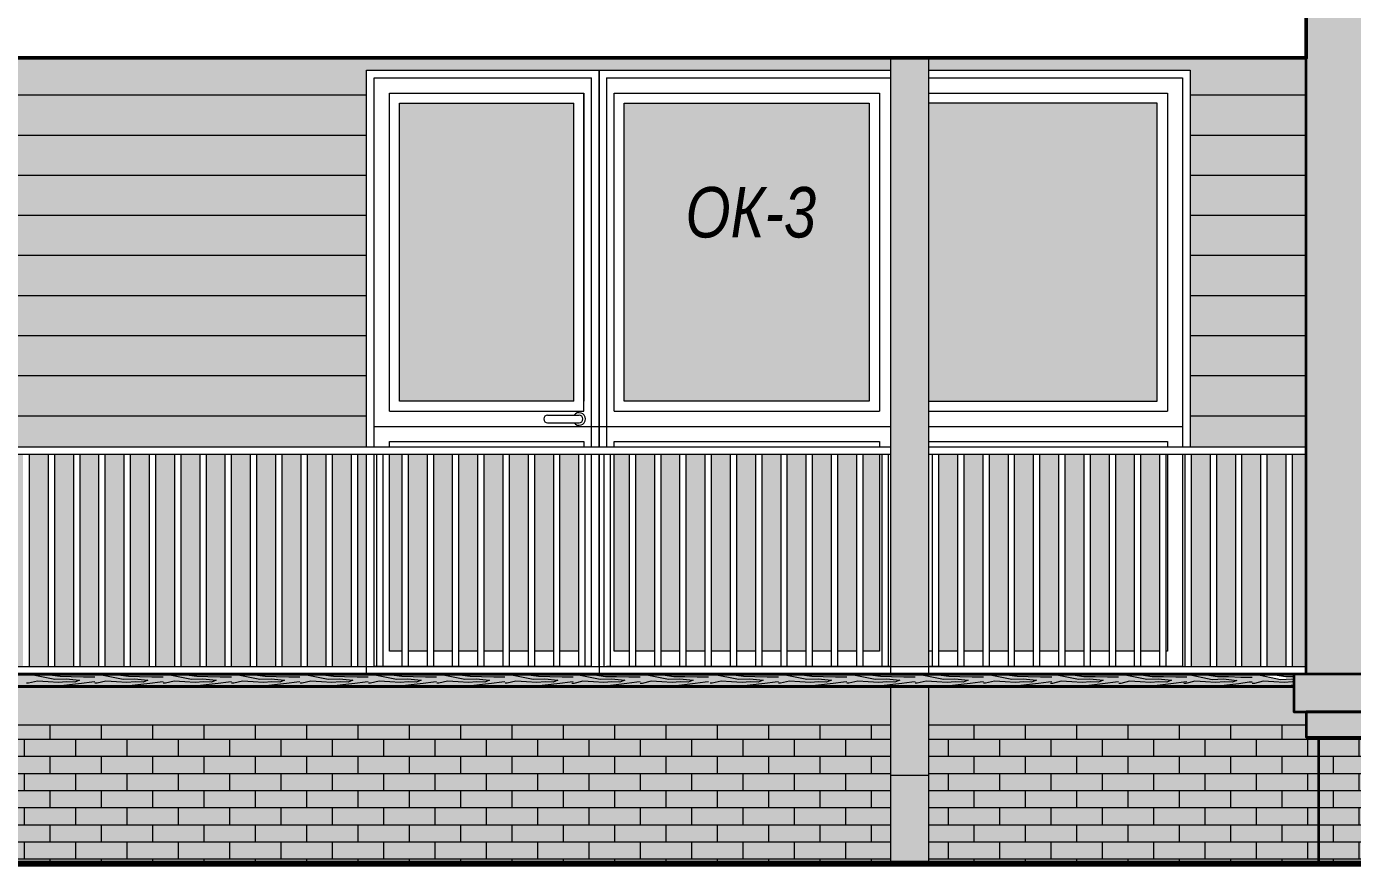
# Model space of a CAD drawing. Header units: millimetres. Extents: x 1582001 to 3303937, y 226471 to 491235.
# Drawn here: x 1595128 to 1600377, y 370585 to 373898 of the extents above; entities that cross this region are included whole.
import ezdxf
from ezdxf.enums import TextEntityAlignment as Align

# ---------------------------------------------------------------- set-up
doc = ezdxf.new("R2010")
doc.units = ezdxf.units.MM
for name, color, linetype, lineweight in [('Интерьер - Лестница_Ном_пера__1', 7, 'Continuous', 13), ('Интерьер- Перегородка_Ном_пера__1', 7, 'Continuous', 13), ('Конструктивный - Несущий_Ном_пера__1', 7, 'Continuous', 13), ('Кровля', 232, 'Continuous', 25), ('Маркировка', 253, 'Continuous', 18), ('тонко', 200, 'Continuous', 13), ('Штриховки', 251, 'Continuous', 20)]:
    doc.layers.add(name, color=color, linetype=linetype, lineweight=lineweight)
doc.styles.add('стиль1', font='ARIALNI.TTF', dxfattribs={"width": 0.98, "height": 300})
pattern_1 = [(0, (0, 96926.34), (0, 67.7418), []), (90, (0, 96926.34), (-101.6, 67.7418), [67.7418, -67.7418])]
pattern_2 = [(0, (0, 96926.34), (4e-14, 158.75), [])]

msp = doc.modelspace()

# ---------------------------------------------------------------- hatches: boundary and pattern name
at = {"lineweight": -3, "ltscale": 100, "true_color": 0xffe3c7}
for points in [[(1600754.2, 374544.2), (1603034.2, 375113), (1605314.2, 374544.2), (1605314.2, 371335.2), (1605874.2, 371335.2), (1605874.2, 374681.7), (1603034.2, 375442.7), (1600194.2, 374681.7), (1600194.2, 374048.7), (1600194.2, 373774.4), (1600194.2, 371335.2), (1600754.2, 371335.2)], [(1598699.2, 373774.4), (1598549.2, 373774.4), (1598549.2, 371365.2), (1598699.2, 371365.2)]]:
    msp.add_hatch(color=254, dxfattribs=at).paths.add_polyline_path(points)
h = msp.add_hatch(color=254, dxfattribs=at)
h.paths.add_polyline_path([(1590599.2, 373331.2), (1590314.2, 373331.2), (1590314.2, 371335.2), (1590599.2, 371335.2)])
h.paths.add_polyline_path([(1591794.2, 373331.2), (1590749.2, 373331.2), (1590749.2, 371335.2), (1591794.2, 371335.2)])
h.paths.add_polyline_path([(1596474.2, 373725.2), (1597424.2, 373725.2), (1598549.2, 373725.2), (1598549.2, 373774.4), (1593299.2, 373774.4), (1593299.2, 373725.2), (1594164.2, 373725.2), (1595054.2, 373725.2), (1595054.2, 372235), (1596474.2, 372235)])
h.paths.add_polyline_path([(1600194.2, 373774.4), (1598699.2, 373774.4), (1598699.2, 373725.2), (1599734.2, 373725.2), (1599734.2, 372235), (1600194.2, 372235)])
h = msp.add_hatch(color=254, dxfattribs=at)
h.set_gradient(color1=(200, 254, 251), color2=(240, 255, 254), one_color=1, tint=0.97, name='CYLINDER')
h.paths.add_polyline_path([(1597294.2, 373595.2), (1596604.2, 373595.2), (1596604.2, 372415.2), (1597294.2, 372415.2)])
h.paths.add_polyline_path([(1598464.2, 373595.2), (1597494.2, 373595.2), (1597494.2, 372415.2), (1598464.2, 372415.2)])
h.paths.add_polyline_path([(1599604.2, 373595.2), (1598699.2, 373595.2), (1598699.2, 372415.2), (1599604.2, 372415.2)])
h.paths.add_polyline_path([(1597684.7, 373008.1), (1598305.3, 373008.1), (1598305.3, 373318.4), (1597684.7, 373318.4)], flags=24)
h = msp.add_hatch(color=254, dxfattribs=at)
h.paths.add_polyline_path([(1595113.3, 372205.7), (1595054.2, 372205.7), (1595054.2, 371365.2), (1595113.3, 371365.2)])
h.paths.add_polyline_path([(1595213.3, 372205.7), (1595138.3, 372205.7), (1595138.3, 371365.2), (1595213.3, 371365.2)])
h.paths.add_polyline_path([(1595313.3, 372205.7), (1595238.3, 372205.7), (1595238.3, 371365.2), (1595313.3, 371365.2)])
h.paths.add_polyline_path([(1595413.3, 372205.7), (1595338.3, 372205.7), (1595338.3, 371365.2), (1595413.3, 371365.2)])
h.paths.add_polyline_path([(1595513.3, 372205.7), (1595438.3, 372205.7), (1595438.3, 371365.2), (1595513.3, 371365.2)])
h.paths.add_polyline_path([(1595613.3, 372205.7), (1595538.3, 372205.7), (1595538.3, 371365.2), (1595613.3, 371365.2)])
h.paths.add_polyline_path([(1595713.3, 372205.7), (1595638.3, 372205.7), (1595638.3, 371365.2), (1595713.3, 371365.2)])
h.paths.add_polyline_path([(1595813.3, 372205.7), (1595738.3, 372205.7), (1595738.3, 371365.2), (1595813.3, 371365.2)])
h.paths.add_polyline_path([(1595913.3, 372205.7), (1595838.3, 372205.7), (1595838.3, 371365.2), (1595913.3, 371365.2)])
h.paths.add_polyline_path([(1596013.3, 372205.7), (1595938.3, 372205.7), (1595938.3, 371365.2), (1596013.3, 371365.2)])
h.paths.add_polyline_path([(1596113.3, 372205.7), (1596038.3, 372205.7), (1596038.3, 371365.2), (1596113.3, 371365.2)])
h.paths.add_polyline_path([(1596213.3, 372205.7), (1596138.3, 372205.7), (1596138.3, 371365.2), (1596213.3, 371365.2)])
h.paths.add_polyline_path([(1596313.3, 372205.7), (1596238.3, 372205.7), (1596238.3, 371365.2), (1596313.3, 371365.2)])
h.paths.add_polyline_path([(1596413.3, 372205.7), (1596338.3, 372205.7), (1596338.3, 371365.2), (1596413.3, 371365.2)])
h.paths.add_polyline_path([(1596474.2, 372205.7), (1596438.3, 372205.7), (1596438.3, 371365.2), (1596474.2, 371365.2)])
h = msp.add_hatch(color=254, dxfattribs=at)
h.set_gradient(color1=(200, 254, 251), color2=(240, 255, 254), one_color=1, tint=0.97, name='CYLINDER')
h.paths.add_polyline_path([(1596613.3, 372205.7), (1596564.2, 372205.7), (1596564.2, 371425.2), (1596613.3, 371425.2)])
h.paths.add_polyline_path([(1596713.3, 372205.7), (1596638.3, 372205.7), (1596638.3, 371425.2), (1596713.3, 371425.2)])
h.paths.add_polyline_path([(1596813.3, 372205.7), (1596738.3, 372205.7), (1596738.3, 371425.2), (1596813.3, 371425.2)])
h.paths.add_polyline_path([(1596913.3, 372205.7), (1596838.3, 372205.7), (1596838.3, 371425.2), (1596913.3, 371425.2)])
h.paths.add_polyline_path([(1597013.3, 372205.7), (1596938.3, 372205.7), (1596938.3, 371425.2), (1597013.3, 371425.2)])
h.paths.add_polyline_path([(1597113.3, 372205.7), (1597038.3, 372205.7), (1597038.3, 371425.2), (1597113.3, 371425.2)])
h.paths.add_polyline_path([(1597213.3, 372205.7), (1597138.3, 372205.7), (1597138.3, 371425.2), (1597213.3, 371425.2)])
h.paths.add_polyline_path([(1597313.3, 372205.7), (1597238.3, 372205.7), (1597238.3, 371425.2), (1597313.3, 371425.2)])
h.paths.add_polyline_path([(1597513.3, 372205.7), (1597454.2, 372205.7), (1597454.2, 371425.2), (1597513.3, 371425.2)])
h.paths.add_polyline_path([(1597613.3, 372205.7), (1597538.3, 372205.7), (1597538.3, 371425.2), (1597613.3, 371425.2)])
h.paths.add_polyline_path([(1597713.3, 372205.7), (1597638.3, 372205.7), (1597638.3, 371425.2), (1597713.3, 371425.2)])
h.paths.add_polyline_path([(1597813.3, 372205.7), (1597738.3, 372205.7), (1597738.3, 371425.2), (1597813.3, 371425.2)])
h.paths.add_polyline_path([(1597913.3, 372205.7), (1597838.3, 372205.7), (1597838.3, 371425.2), (1597913.3, 371425.2)])
h.paths.add_polyline_path([(1598013.3, 372205.7), (1597938.3, 372205.7), (1597938.3, 371425.2), (1598013.3, 371425.2)])
h.paths.add_polyline_path([(1598113.3, 372205.7), (1598038.3, 372205.7), (1598038.3, 371425.2), (1598113.3, 371425.2)])
h.paths.add_polyline_path([(1598213.3, 372205.7), (1598138.3, 372205.7), (1598138.3, 371425.2), (1598213.3, 371425.2)])
h.paths.add_polyline_path([(1598313.3, 372205.7), (1598238.3, 372205.7), (1598238.3, 371425.2), (1598313.3, 371425.2)])
h.paths.add_polyline_path([(1598413.3, 372205.7), (1598338.3, 372205.7), (1598338.3, 371425.2), (1598413.3, 371425.2)])
h.paths.add_polyline_path([(1598504.2, 372205.7), (1598438.3, 372205.7), (1598438.3, 371425.2), (1598504.2, 371425.2)])
h = msp.add_hatch(color=254, dxfattribs=at)
h.set_gradient(color1=(200, 254, 251), color2=(240, 255, 254), one_color=1, tint=0.97, name='CYLINDER')
h.paths.add_polyline_path([(1598813.3, 372205.7), (1598738.3, 372205.7), (1598738.3, 371425.2), (1598813.3, 371425.2)])
h.paths.add_polyline_path([(1598913.3, 372205.7), (1598838.3, 372205.7), (1598838.3, 371425.2), (1598913.3, 371425.2)])
h.paths.add_polyline_path([(1599013.3, 372205.7), (1598938.3, 372205.7), (1598938.3, 371425.2), (1599013.3, 371425.2)])
h.paths.add_polyline_path([(1599113.3, 372205.7), (1599038.3, 372205.7), (1599038.3, 371425.2), (1599113.3, 371425.2)])
h.paths.add_polyline_path([(1599213.3, 372205.7), (1599138.3, 372205.7), (1599138.3, 371425.2), (1599213.3, 371425.2)])
h.paths.add_polyline_path([(1599313.3, 372205.7), (1599238.3, 372205.7), (1599238.3, 371425.2), (1599313.3, 371425.2)])
h.paths.add_polyline_path([(1599413.3, 372205.7), (1599338.3, 372205.7), (1599338.3, 371425.2), (1599413.3, 371425.2)])
h.paths.add_polyline_path([(1599513.3, 372205.7), (1599438.3, 372205.7), (1599438.3, 371425.2), (1599513.3, 371425.2)])
h.paths.add_polyline_path([(1599613.3, 372205.7), (1599538.3, 372205.7), (1599538.3, 371425.2), (1599613.3, 371425.2)])
h = msp.add_hatch(color=254, dxfattribs=at)
h.paths.add_polyline_path([(1600194.2, 372205.7), (1600138.3, 372205.7), (1600138.3, 371365.2), (1600194.2, 371365.2)])
h.paths.add_polyline_path([(1600113.3, 372205.7), (1600038.3, 372205.7), (1600038.3, 371365.2), (1600113.3, 371365.2)])
h.paths.add_polyline_path([(1600013.3, 372205.7), (1599938.3, 372205.7), (1599938.3, 371365.2), (1600013.3, 371365.2)])
h.paths.add_polyline_path([(1599913.3, 372205.7), (1599838.3, 372205.7), (1599838.3, 371365.2), (1599913.3, 371365.2)])
h.paths.add_polyline_path([(1599813.3, 372205.7), (1599738.3, 372205.7), (1599738.3, 371365.2), (1599813.3, 371365.2)])
at = {"lineweight": -3, "ltscale": 100, "true_color": 0xb83205}
h = msp.add_hatch(color=22, dxfattribs=at)
h.paths.add_polyline_path([(1593299.2, 371285.2), (1593224.2, 371285.2), (1593224.2, 370935.1), (1593299.2, 370935.1)])
h.paths.add_polyline_path([(1593224.2, 371285.2), (1593149.2, 371285.2), (1593149.2, 370935.1), (1593224.2, 370935.1)])
h.paths.add_polyline_path([(1593224.2, 370935.1), (1593149.2, 370935.1), (1593149.2, 370585.2), (1593224.2, 370585.2)])
h.paths.add_polyline_path([(1593299.2, 370935.1), (1593224.2, 370935.1), (1593224.2, 370585.2), (1593299.2, 370585.2)])
h.paths.add_polyline_path([(1598549.2, 371134.6), (1594784.1, 371134.6), (1593299.2, 371134.6), (1593299.2, 370585.2), (1598549.2, 370585.2)])
h.paths.add_polyline_path([(1598549.2, 371285.2), (1593299.2, 371285.2), (1593299.2, 371134.6), (1594784.1, 371134.6), (1598549.2, 371134.6)])
h.paths.add_polyline_path([(1605624.2, 371085.2), (1600244.2, 371085.2), (1600244.2, 370585.2), (1605624.2, 370585.2)])
h.paths.add_polyline_path([(1605624.2, 371185.2), (1600194.2, 371185.2), (1600194.2, 371085.2), (1605624.2, 371085.2)])
h.paths.add_polyline_path([(1605624.2, 371335.2), (1600194.2, 371335.2), (1600144.2, 371335.2), (1600144.2, 371185.2), (1600194.2, 371185.2), (1605624.2, 371185.2)])
h.paths.add_polyline_path([(1605924.2, 371335.2), (1605624.2, 371335.2), (1605624.2, 371185.2), (1605874.2, 371185.2), (1605924.2, 371185.2)])
h.paths.add_polyline_path([(1605874.2, 371185.2), (1605624.2, 371185.2), (1605624.2, 371085.2), (1605824.2, 371085.2), (1605874.2, 371085.2)])
h.paths.add_polyline_path([(1605824.2, 371085.2), (1605624.2, 371085.2), (1605624.2, 370585.2), (1605824.2, 370585.2)])
h.paths.add_polyline_path([(1600144.2, 371285.2), (1598699.2, 371285.2), (1598699.2, 371134.6), (1600194.2, 371134.6), (1600194.2, 371185.2), (1600144.2, 371185.2)])
h.paths.add_polyline_path([(1600244.2, 371085.2), (1600194.2, 371085.2), (1600194.2, 371134.6), (1598699.2, 371134.6), (1598699.2, 370585.2), (1600244.2, 370585.2)])
h.paths.add_polyline_path([(1598699.2, 370935.1), (1598549.2, 370935.1), (1598549.2, 370585.2), (1598699.2, 370585.2)])
h.paths.add_polyline_path([(1598699.2, 371285.2), (1598549.2, 371285.2), (1598549.2, 371134.6), (1598549.2, 370935.1), (1598699.2, 370935.1)])
h.paths.add_polyline_path([(1593149.2, 371041.3), (1593149.2, 371135.2), (1593014.2, 371135.2), (1592097.5, 370585.2), (1592389.1, 370585.2)])
h.paths.add_polyline_path([(1593149.2, 371285.2), (1593014.2, 371285.2), (1593014.2, 371135.2), (1593149.2, 371135.2)])
msp.add_hatch(color=22, dxfattribs=at).paths.add_polyline_path([(1593299.2, 371335.2), (1593224.2, 371335.2), (1593224.2, 371285.2), (1593299.2, 371285.2), (1598699.2, 371285.2), (1600088.2, 371285.2), (1600144.2, 371291.8), (1600144.2, 371315.1), (1600137.1, 371315.8), (1600092, 371313.9), (1599988.5, 371335.2), (1598699.2, 371335.2)])
at = {"layer": 'Конструктивный - Несущий_Ном_пера__1', "linetype": 'Continuous', "lineweight": 18, "true_color": 0x4c2f26}
h = msp.add_hatch(dxfattribs=at)
h.set_pattern_fill('ANSI31', color=29, scale=50, angle=315, style=0)
h.set_pattern_definition(pattern_2)
h.paths.add_polyline_path([(1593299.2, 373774.4), (1593299.2, 373725.2), (1595054.2, 373725.2), (1595054.2, 372235), (1596474.2, 372235), (1596474.2, 373725.2), (1598549.2, 373725.2), (1598549.2, 373774.4)])
h = msp.add_hatch(dxfattribs=at)
h.set_pattern_fill('ANSI31', color=29, scale=50, angle=315, style=0)
h.set_pattern_definition(pattern_2)
h.paths.add_polyline_path([(1598699.2, 373774.4), (1598699.2, 373725.2), (1599734.2, 373725.2), (1599734.2, 372235), (1600194.2, 372235), (1600194.2, 373774.4)])
h = msp.add_hatch(dxfattribs=at)
h.set_pattern_fill('AR-BRSTD', color=29, style=0)
h.set_pattern_definition(pattern_1)
h.paths.add_polyline_path([(1593011.2, 370958.5), (1592472.4, 370635.2), (1593011.2, 370635.2)])
h.paths.add_polyline_path([(1593011.2, 370958.5), (1593011.2, 370585.2), (1593149.2, 370585.2), (1593149.2, 371041.3)])
h.paths.add_polyline_path([(1593224.2, 370935.1), (1593299.2, 370935.1), (1593299.2, 371135.2), (1593224.2, 371135.2)])
h.paths.add_polyline_path([(1593299.2, 370935.1), (1593299.2, 370635.2), (1594784.1, 370635.2), (1594784.1, 371134.6), (1593224.2, 371134.6), (1593224.2, 370935.1)])
h.paths.add_polyline_path([(1598699.2, 371134.6), (1598699.2, 370585.2), (1600244.2, 370585.2), (1600244.2, 371134.6)])
h.paths.add_polyline_path([(1598549.2, 370585.2), (1598549.2, 371134.6), (1594784.1, 371134.6), (1594784.1, 370585.2)])
h = msp.add_hatch(dxfattribs=at)
h.set_pattern_fill('AR-BRSTD', color=29, style=0)
h.set_pattern_definition(pattern_1)
h.paths.add_polyline_path([(1600244.2, 371085.2), (1605824.2, 371085.2), (1605824.2, 370585.2), (1600244.2, 370585.2)])

# ---------------------------------------------------------------- linework, layer by layer
at = {"lineweight": 35}
msp.add_lwpolyline([(1600194.2, 374681.7), (1603034.2, 375442.7), (1605874.2, 374681.7), (1605874.2, 371335.2), (1600194.2, 371335.2), (1600194.2, 374681.7)], dxfattribs=at)
at = {"color": 0, "lineweight": 50, "ltscale": 100}
msp.add_lwpolyline([(1592184.2, 373774.4), (1600194.2, 373774.4), (1600194.2, 374048.7), (1592184.2, 374048.7)], close=True, dxfattribs=at)
for points in [[(1590314.2, 371335.2), (1590314.2, 373331.2), (1592784.2, 373331.2), (1592784.2, 373774.4), (1600194.2, 373774.4), (1600194.2, 371335.2), (1598699.2, 371335.2)], [(1598699.2, 371335.2), (1593299.2, 371335.2)], [(1590599.2, 371085.2), (1590364.2, 371085.2), (1590364.2, 370585.2), (1600244.2, 370585.2), (1600244.2, 371085.2), (1600244.2, 371085.2)]]:
    msp.add_lwpolyline(points)
at = {"ltscale": 20}
for points in [[(1598699.2, 371335.2), (1593299.2, 371335.2)], [(1600144.2, 371185.2), (1600144.2, 371185.2), (1600144.2, 371335.2), (1598699.2, 371335.2)], [(1600194.2, 371085.2), (1600194.2, 371085.2), (1600194.2, 371185.2), (1600144.2, 371185.2)]]:
    msp.add_lwpolyline(points, dxfattribs=at)
at = {"lineweight": 35, "ltscale": 20}
for points in [[(1605924.2, 371335.2), (1600144.2, 371335.2), (1600144.2, 371185.2), (1605924.2, 371185.2)], [(1605874.2, 371185.2), (1600194.2, 371185.2), (1600194.2, 371085.2), (1605874.2, 371085.2)]]:
    msp.add_lwpolyline(points, close=True, dxfattribs=at)
at = {"lineweight": 35}
msp.add_lwpolyline([(1600244.2, 371085.2), (1605824.2, 371085.2), (1605824.2, 370585.2), (1600244.2, 370585.2)], close=True, dxfattribs=at)
at = {"layer": 'Интерьер - Лестница_Ном_пера__1', "linetype": 'Continuous', "lineweight": 40}
for p, q in [((1598699.2, 371335.2), (1593299.2, 371335.2)), ((1600144.2, 371335.2), (1598699.2, 371335.2)), ((1598699.2, 371285.2), (1593299.2, 371285.2)), ((1600144.2, 371285.2), (1598699.2, 371285.2))]:
    msp.add_line(p, q, dxfattribs=at)
at = {"layer": 'Интерьер - Лестница_Ном_пера__1', "linetype": 'Continuous', "lineweight": 80}
msp.add_line((1586471.4, 370585.2), (1609593.6, 370585.2), dxfattribs=at)
at = {"layer": 'Интерьер- Перегородка_Ном_пера__1'}
for p, q in [((1597394.2, 373725.2), (1597394.2, 372235)), ((1596504.2, 373695.2), (1597364.2, 373695.2)), ((1596504.2, 372235), (1596504.2, 373695.2)), ((1596564.2, 372375.2), (1596564.2, 373635.2)), ((1596564.2, 373635.2), (1597334.2, 373635.2)), ((1596604.2, 373595.2), (1597294.2, 373595.2)), ((1596604.2, 372415.2), (1596604.2, 373595.2)), ((1597294.2, 372415.2), (1597294.2, 373595.2)), ((1597334.2, 373635.2), (1597334.2, 372415.2)), ((1597334.2, 372375.2), (1597334.2, 373635.2)), ((1598504.2, 373635.2), (1598504.2, 372375.2)), ((1597294.2, 372415.2), (1596604.2, 372415.2)), ((1596564.2, 372375.2), (1597334.2, 372375.2)), ((1597454.2, 372375.2), (1598504.2, 372375.2)), ((1598699.2, 372375.2), (1599644.2, 372375.2)), ((1596504.2, 372315.2), (1597394.2, 372315.2)), ((1597394.2, 372315.2), (1598549.2, 372315.2)), ((1598699.2, 372315.2), (1599704.2, 372315.2)), ((1596564.2, 372255.2), (1597334.2, 372255.2)), ((1597334.2, 372255.2), (1597334.2, 372235)), ((1597454.2, 372255.2), (1598504.2, 372255.2)), ((1598504.2, 372255.2), (1598504.2, 372235)), ((1598699.2, 372255.2), (1599644.2, 372255.2)), ((1596504.2, 371365.2), (1596504.2, 372205.7)), ((1597394.2, 372205.7), (1597394.2, 371335.2)), ((1598504.2, 372205.7), (1598504.2, 371425.2)), ((1594164.2, 371365.2), (1600194.2, 371365.2)), ((1597364.2, 371365.2), (1596504.2, 371365.2))]:
    msp.add_line(p, q, dxfattribs=at)
for points in [[(1597394.2, 372235), (1597394.2, 373725.2)], [(1597424.2, 373695.2), (1598549.2, 373695.2)], [(1598699.2, 373695.2), (1599704.2, 373695.2), (1599704.2, 372235)], [(1596564.2, 372375.2), (1596564.2, 373635.2), (1597334.2, 373635.2)], [(1597454.2, 372375.2), (1597454.2, 373635.2), (1598504.2, 373635.2)], [(1598699.2, 373635.2), (1599644.2, 373635.2), (1599644.2, 372375.2)], [(1598699.2, 372415.2), (1599604.2, 372415.2), (1599604.2, 373595.2), (1598699.2, 373595.2)], [(1596564.2, 372235), (1596564.2, 372255.2)], [(1597454.2, 372235), (1597454.2, 372255.2)], [(1599644.2, 372255.2), (1599644.2, 372235)], [(1596613.3, 371425.2), (1596564.2, 371425.2), (1596564.2, 372205.7)], [(1597394.2, 371365.2), (1597394.2, 372205.7)], [(1597513.3, 371425.2), (1597454.2, 371425.2), (1597454.2, 372205.7)], [(1599704.2, 372205.7), (1599704.2, 371365.2), (1598699.2, 371365.2)], [(1599644.2, 372205.7), (1599644.2, 371425.2), (1599638.3, 371425.2)], [(1596713.3, 371425.2), (1596638.3, 371425.2)], [(1596813.3, 371425.2), (1596738.3, 371425.2)], [(1596913.3, 371425.2), (1596838.3, 371425.2)], [(1597013.3, 371425.2), (1596938.3, 371425.2)], [(1597113.3, 371425.2), (1597038.3, 371425.2)], [(1597213.3, 371425.2), (1597138.3, 371425.2)], [(1597313.3, 371425.2), (1597238.3, 371425.2)], [(1597613.3, 371425.2), (1597538.3, 371425.2)], [(1597713.3, 371425.2), (1597638.3, 371425.2)], [(1597813.3, 371425.2), (1597738.3, 371425.2)], [(1597913.3, 371425.2), (1597838.3, 371425.2)], [(1598013.3, 371425.2), (1597938.3, 371425.2)], [(1598113.3, 371425.2), (1598038.3, 371425.2)], [(1598213.3, 371425.2), (1598138.3, 371425.2)], [(1598313.3, 371425.2), (1598238.3, 371425.2)], [(1598413.3, 371425.2), (1598338.3, 371425.2)], [(1598504.2, 371425.2), (1598438.3, 371425.2)], [(1598713.3, 371425.2), (1598699.2, 371425.2)], [(1598813.3, 371425.2), (1598738.3, 371425.2)], [(1598913.3, 371425.2), (1598838.3, 371425.2)], [(1599013.3, 371425.2), (1598938.3, 371425.2)], [(1599113.3, 371425.2), (1599038.3, 371425.2)], [(1599213.3, 371425.2), (1599138.3, 371425.2)], [(1599313.3, 371425.2), (1599238.3, 371425.2)], [(1599413.3, 371425.2), (1599338.3, 371425.2)], [(1599513.3, 371425.2), (1599438.3, 371425.2)], [(1599613.3, 371425.2), (1599538.3, 371425.2)], [(1598549.2, 371365.2), (1597424.2, 371365.2)]]:
    msp.add_lwpolyline(points, dxfattribs=at)
msp.add_lwpolyline([(1597494.2, 373595.2), (1598464.2, 373595.2), (1598464.2, 372415.2), (1597494.2, 372415.2)], close=True, dxfattribs=at)
at = {"layer": 'Конструктивный - Несущий_Ном_пера__1', "color": 24, "linetype": 'Continuous'}
for p, q in [((1598549.2, 371335.2), (1598549.2, 373774.4)), ((1598699.2, 371335.2), (1598699.2, 373774.4)), ((1593299.2, 372235), (1598549.2, 372235)), ((1593299.2, 372235), (1598549.2, 372235)), ((1598699.2, 372235), (1600194.2, 372235)), ((1598699.2, 372235), (1600194.2, 372235)), ((1593299.2, 372205.7), (1598549.2, 372205.7)), ((1595138.3, 372205.7), (1595138.3, 371364.5)), ((1595213.3, 372205.7), (1595213.3, 371364.5)), ((1595238.3, 372205.7), (1595238.3, 371364.5)), ((1595313.3, 372205.7), (1595313.3, 371364.5)), ((1595338.3, 372205.7), (1595338.3, 371364.5)), ((1595413.3, 372205.7), (1595413.3, 371364.5)), ((1595438.3, 372205.7), (1595438.3, 371364.5)), ((1595513.3, 372205.7), (1595513.3, 371364.5)), ((1595538.3, 372205.7), (1595538.3, 371364.5)), ((1595613.3, 372205.7), (1595613.3, 371364.5)), ((1595638.3, 372205.7), (1595638.3, 371364.5)), ((1595713.3, 372205.7), (1595713.3, 371364.5)), ((1595738.3, 372205.7), (1595738.3, 371364.5)), ((1595813.3, 372205.7), (1595813.3, 371364.5)), ((1595838.3, 372205.7), (1595838.3, 371364.5)), ((1595913.3, 372205.7), (1595913.3, 371364.5)), ((1595938.3, 372205.7), (1595938.3, 371364.5)), ((1596013.3, 372205.7), (1596013.3, 371364.5)), ((1596038.3, 372205.7), (1596038.3, 371364.5)), ((1596113.3, 372205.7), (1596113.3, 371364.5)), ((1596138.3, 372205.7), (1596138.3, 371364.5)), ((1596213.3, 372205.7), (1596213.3, 371364.5)), ((1596238.3, 372205.7), (1596238.3, 371364.5)), ((1596313.3, 372205.7), (1596313.3, 371364.5)), ((1596338.3, 372205.7), (1596338.3, 371364.5)), ((1596413.3, 372205.7), (1596413.3, 371364.5)), ((1596438.3, 372205.7), (1596438.3, 371364.5)), ((1596513.3, 372205.7), (1596513.3, 371364.5)), ((1596538.3, 372205.7), (1596538.3, 371364.5)), ((1596613.3, 372205.7), (1596613.3, 371364.5)), ((1596638.3, 372205.7), (1596638.3, 371364.5)), ((1596713.3, 372205.7), (1596713.3, 371364.5)), ((1596738.3, 372205.7), (1596738.3, 371364.5)), ((1596813.3, 372205.7), (1596813.3, 371364.5)), ((1596838.3, 372205.7), (1596838.3, 371364.5)), ((1596913.3, 372205.7), (1596913.3, 371364.5)), ((1596938.3, 372205.7), (1596938.3, 371364.5)), ((1597013.3, 372205.7), (1597013.3, 371364.5)), ((1597038.3, 372205.7), (1597038.3, 371364.5)), ((1597113.3, 372205.7), (1597113.3, 371364.5)), ((1597138.3, 372205.7), (1597138.3, 371364.5)), ((1597213.3, 372205.7), (1597213.3, 371364.5)), ((1597238.3, 372205.7), (1597238.3, 371364.5)), ((1597313.3, 372205.7), (1597313.3, 371364.5)), ((1597338.3, 372205.7), (1597338.3, 371364.5)), ((1597413.3, 372205.7), (1597413.3, 371364.5)), ((1597438.3, 372205.7), (1597438.3, 371364.5)), ((1597513.3, 372205.7), (1597513.3, 371364.5)), ((1597538.3, 372205.7), (1597538.3, 371364.5)), ((1597613.3, 372205.7), (1597613.3, 371364.5)), ((1597638.3, 372205.7), (1597638.3, 371364.5)), ((1597713.3, 372205.7), (1597713.3, 371364.5)), ((1597738.3, 372205.7), (1597738.3, 371364.5)), ((1597813.3, 372205.7), (1597813.3, 371364.5)), ((1597838.3, 372205.7), (1597838.3, 371364.5)), ((1597913.3, 372205.7), (1597913.3, 371364.5)), ((1597938.3, 372205.7), (1597938.3, 371364.5)), ((1598013.3, 372205.7), (1598013.3, 371364.5)), ((1598038.3, 372205.7), (1598038.3, 371364.5)), ((1598113.3, 372205.7), (1598113.3, 371364.5)), ((1598138.3, 372205.7), (1598138.3, 371364.5)), ((1598213.3, 372205.7), (1598213.3, 371364.5)), ((1598238.3, 372205.7), (1598238.3, 371364.5)), ((1598313.3, 372205.7), (1598313.3, 371364.5)), ((1598338.3, 372205.7), (1598338.3, 371364.5)), ((1598413.3, 372205.7), (1598413.3, 371364.5)), ((1598438.3, 372205.7), (1598438.3, 371364.5)), ((1598513.3, 372205.7), (1598513.3, 371364.5)), ((1598538.3, 372205.7), (1598538.3, 371364.5)), ((1598699.2, 372205.7), (1600194.2, 372205.7)), ((1598713.3, 372205.7), (1598713.3, 371364.5)), ((1598738.3, 372205.7), (1598738.3, 371364.5)), ((1598813.3, 372205.7), (1598813.3, 371364.5)), ((1598838.3, 372205.7), (1598838.3, 371364.5)), ((1598913.3, 372205.7), (1598913.3, 371364.5)), ((1598938.3, 372205.7), (1598938.3, 371364.5)), ((1599013.3, 372205.7), (1599013.3, 371364.5)), ((1599038.3, 372205.7), (1599038.3, 371364.5)), ((1599113.3, 372205.7), (1599113.3, 371364.5)), ((1599138.3, 372205.7), (1599138.3, 371364.5)), ((1599213.3, 372205.7), (1599213.3, 371364.5)), ((1599238.3, 372205.7), (1599238.3, 371364.5)), ((1599313.3, 372205.7), (1599313.3, 371364.5)), ((1599338.3, 372205.7), (1599338.3, 371364.5)), ((1599413.3, 372205.7), (1599413.3, 371364.5)), ((1599438.3, 372205.7), (1599438.3, 371364.5)), ((1599513.3, 372205.7), (1599513.3, 371364.5)), ((1599538.3, 372205.7), (1599538.3, 371364.5)), ((1599613.3, 372205.7), (1599613.3, 371364.5)), ((1599638.3, 372205.7), (1599638.3, 371364.5)), ((1599713.3, 372205.7), (1599713.3, 371364.5)), ((1599738.3, 372205.7), (1599738.3, 371364.5)), ((1599813.3, 372205.7), (1599813.3, 371364.5)), ((1599838.3, 372205.7), (1599838.3, 371364.5)), ((1599913.3, 372205.7), (1599913.3, 371364.5)), ((1599938.3, 372205.7), (1599938.3, 371364.5)), ((1600013.3, 372205.7), (1600013.3, 371364.5)), ((1600038.3, 372205.7), (1600038.3, 371364.5)), ((1600113.3, 372205.7), (1600113.3, 371364.5)), ((1600138.3, 372205.7), (1600138.3, 371364.5)), ((1598549.2, 370585.2), (1598549.2, 371285.2)), ((1598699.2, 370585.2), (1598699.2, 371285.2)), ((1594784.1, 371134.6), (1598549.2, 371134.6)), ((1598699.2, 371134.6), (1600194.2, 371134.6)), ((1600244.2, 371085.2), (1600244.2, 370585.2)), ((1598549.2, 370935.1), (1598699.2, 370935.1)), ((1600244.2, 370585.2), (1594784.1, 370585.2))]:
    msp.add_line(p, q, dxfattribs=at)
at = {"layer": 'Кровля'}
msp.add_lwpolyline([(1592184.2, 374048.7), (1600194.2, 374048.7), (1600194.2, 373774.4), (1592184.2, 373774.4)], close=True, dxfattribs=at)
at = {"layer": 'тонко', "color": 0}
for p, q in [((1597190.2, 372359.8), (1597315.2, 372359.8)), ((1597190.2, 372329.8), (1597315.2, 372329.8))]:
    msp.add_line(p, q, dxfattribs=at)
for centre, radius, start, end in [((1597190.2, 372344.8), 15, 90, 270), ((1597315.2, 372344.8), 25, 216.8699, 143.1301), ((1597315.2, 372344.8), 15, 270, 90)]:
    msp.add_arc(centre, radius, start, end, dxfattribs=at)
at = {"layer": 'Штриховки', "ltscale": 500}
for points in [[(1596474.2, 372235), (1596474.2, 373725.2), (1597424.2, 373725.2)], [(1597364.2, 373725.2), (1598549.2, 373725.2)], [(1598699.2, 373725.2), (1599734.2, 373725.2), (1599734.2, 372235)], [(1597424.2, 371335.2), (1596474.2, 371335.2), (1596474.2, 372205.7)], [(1598699.2, 371335.2), (1597364.2, 371335.2)]]:
    msp.add_lwpolyline(points, dxfattribs=at)
at = {"layer": 'Штриховки', "linetype": 'ByBlock', "ltscale": 500}
for points in [[(1597364.2, 372235), (1597364.2, 373695.2)], [(1597424.2, 373695.2), (1597424.2, 372235)], [(1597364.2, 371365.2), (1597364.2, 372205.7)]]:
    msp.add_lwpolyline(points, dxfattribs=at)
at = {"layer": 'Штриховки', "ltscale": 100}
for points in [[(1595140.7, 371335.2), (1595239.7, 371314.9), (1595284.7, 371316.8), (1595337.4, 371311.1), (1595318.4, 371303.5), (1595286.6, 371304.7), (1595254.3, 371302.2), (1595213, 371304.7), (1595171.1, 371307.3), (1595136.2, 371298.4), (1595128, 371298.4)], [(1595200.4, 371335.2), (1595260.7, 371326.1), (1595304.8, 371325.7), (1595353.8, 371323.9), (1595398, 371323.9)], [(1595411.3, 371335.2), (1595510.3, 371314.9), (1595555.3, 371316.8), (1595608, 371311.1), (1595589, 371303.5), (1595557.2, 371304.7), (1595524.9, 371302.2), (1595483.6, 371304.7), (1595441.7, 371307.3), (1595406.8, 371298.4), (1595398.6, 371298.4)], [(1595471, 371335.2), (1595531.3, 371326.1), (1595575.4, 371325.7), (1595624.4, 371323.9), (1595668.6, 371323.9)], [(1595681.9, 371335.2), (1595780.9, 371314.9), (1595825.9, 371316.8), (1595878.6, 371311.1), (1595859.6, 371303.5), (1595827.9, 371304.7), (1595795.5, 371302.2), (1595754.2, 371304.7), (1595712.3, 371307.3), (1595677.4, 371298.4), (1595669.2, 371298.4)], [(1595741.6, 371335.2), (1595801.9, 371326.1), (1595846, 371325.7), (1595895, 371323.9), (1595939.2, 371323.9)], [(1595952.5, 371335.2), (1596051.5, 371314.9), (1596096.6, 371316.8), (1596149.2, 371311.1), (1596130.2, 371303.5), (1596098.5, 371304.7), (1596066.1, 371302.2), (1596024.8, 371304.7), (1595982.9, 371307.3), (1595948, 371298.4), (1595939.8, 371298.4)], [(1596012.2, 371335.2), (1596072.5, 371326.1), (1596116.6, 371325.7), (1596165.6, 371323.9), (1596209.8, 371323.9)], [(1596223.1, 371335.2), (1596322.1, 371314.9), (1596367.2, 371316.8), (1596419.8, 371311.1), (1596400.8, 371303.5), (1596369.1, 371304.7), (1596336.7, 371302.2), (1596295.4, 371304.7), (1596253.5, 371307.3), (1596218.6, 371298.4), (1596210.4, 371298.4)], [(1596282.8, 371335.2), (1596343.1, 371326.1), (1596387.2, 371325.7), (1596436.2, 371323.9), (1596480.4, 371323.9)], [(1596493.7, 371335.2), (1596592.7, 371314.9), (1596637.8, 371316.8), (1596690.4, 371311.1), (1596671.4, 371303.5), (1596639.7, 371304.7), (1596607.3, 371302.2), (1596566, 371304.7), (1596524.2, 371307.3), (1596489.2, 371298.4), (1596481.1, 371298.4)], [(1596553.4, 371335.2), (1596613.7, 371326.1), (1596657.8, 371325.7), (1596706.8, 371323.9), (1596751.1, 371323.9)], [(1596764.3, 371335.2), (1596863.3, 371314.9), (1596908.4, 371316.8), (1596961, 371311.1), (1596942, 371303.5), (1596910.3, 371304.7), (1596877.9, 371302.2), (1596836.6, 371304.7), (1596794.8, 371307.3), (1596759.8, 371298.4), (1596751.7, 371298.4)], [(1596824, 371335.2), (1596884.3, 371326.1), (1596928.4, 371325.7), (1596977.4, 371323.9), (1597021.7, 371323.9)], [(1597034.9, 371335.2), (1597133.9, 371314.9), (1597179, 371316.8), (1597231.7, 371311.1), (1597212.6, 371303.5), (1597180.9, 371304.7), (1597148.5, 371302.2), (1597107.3, 371304.7), (1597065.4, 371307.3), (1597030.5, 371298.4), (1597022.3, 371298.4)], [(1597094.7, 371335.2), (1597154.9, 371326.1), (1597199, 371325.7), (1597248, 371323.9), (1597292.3, 371323.9)], [(1597299.3, 371334.9), (1597398.3, 371314.6), (1597443.4, 371316.5), (1597496.1, 371310.8), (1597477, 371303.1), (1597445.3, 371304.4), (1597412.9, 371301.9), (1597371.7, 371304.4), (1597329.8, 371307), (1597294.9, 371298.1), (1597286.7, 371298.1)], [(1597359.1, 371334.9), (1597419.3, 371325.8), (1597463.4, 371325.4), (1597512.5, 371323.6), (1597556.7, 371323.6)], [(1597569.9, 371334.9), (1597668.9, 371314.6), (1597714, 371316.5), (1597766.7, 371310.8), (1597747.6, 371303.1), (1597715.9, 371304.4), (1597683.5, 371301.9), (1597642.3, 371304.4), (1597600.4, 371307), (1597565.5, 371298.1), (1597557.3, 371298.1)], [(1597629.7, 371334.9), (1597690, 371325.8), (1597734, 371325.4), (1597783.1, 371323.6), (1597827.3, 371323.6)], [(1597846.7, 371335.2), (1597945.7, 371314.9), (1597990.8, 371316.8), (1598043.5, 371311.1), (1598024.4, 371303.5), (1597992.7, 371304.7), (1597960.3, 371302.2), (1597919.1, 371304.7), (1597877.2, 371307.3), (1597842.3, 371298.4), (1597834.1, 371298.4)], [(1597906.5, 371335.2), (1597966.7, 371326.1), (1598010.8, 371325.7), (1598059.8, 371323.9), (1598104.1, 371323.9)], [(1598117.3, 371335.2), (1598216.3, 371314.9), (1598261.4, 371316.8), (1598314.1, 371311.1), (1598295, 371303.5), (1598263.3, 371304.7), (1598230.9, 371302.2), (1598189.7, 371304.7), (1598147.8, 371307.3), (1598112.9, 371298.4), (1598104.7, 371298.4)], [(1598177.1, 371335.2), (1598237.3, 371326.1), (1598281.4, 371325.7), (1598330.5, 371323.9), (1598374.7, 371323.9)], [(1598387.9, 371335.2), (1598486.9, 371314.9), (1598532, 371316.8), (1598584.7, 371311.1), (1598565.6, 371303.5), (1598533.9, 371304.7), (1598501.5, 371302.2), (1598460.3, 371304.7), (1598418.4, 371307.3), (1598383.5, 371298.4), (1598375.3, 371298.4)], [(1598447.7, 371335.2), (1598507.9, 371326.1), (1598552, 371325.7), (1598601.1, 371323.9), (1598645.3, 371323.9)], [(1598658.5, 371335.2), (1598757.5, 371314.9), (1598802.6, 371316.8), (1598855.3, 371311.1), (1598836.2, 371303.5), (1598804.5, 371304.7), (1598772.1, 371302.2), (1598730.9, 371304.7), (1598689, 371307.3), (1598654.1, 371298.4), (1598645.9, 371298.4)], [(1598718.3, 371335.2), (1598778.6, 371326.1), (1598822.6, 371325.7), (1598871.7, 371323.9), (1598915.9, 371323.9)], [(1598929.1, 371335.2), (1599028.1, 371314.9), (1599073.2, 371316.8), (1599125.9, 371311.1), (1599106.8, 371303.5), (1599075.1, 371304.7), (1599042.7, 371302.2), (1599001.5, 371304.7), (1598959.6, 371307.3), (1598924.7, 371298.4), (1598916.5, 371298.4)], [(1598988.9, 371335.2), (1599049.2, 371326.1), (1599093.2, 371325.7), (1599142.3, 371323.9), (1599186.5, 371323.9)], [(1599193.5, 371334.9), (1599292.6, 371314.6), (1599337.6, 371316.5), (1599390.3, 371310.8), (1599371.3, 371303.1), (1599339.5, 371304.4), (1599307.2, 371301.9), (1599265.9, 371304.4), (1599224, 371307), (1599189.1, 371298.1), (1599180.9, 371298.1)], [(1599253.3, 371334.9), (1599313.6, 371325.8), (1599357.7, 371325.4), (1599406.7, 371323.6), (1599450.9, 371323.6)], [(1599464.2, 371334.9), (1599563.2, 371314.6), (1599608.2, 371316.5), (1599660.9, 371310.8), (1599641.9, 371303.1), (1599610.1, 371304.4), (1599577.8, 371301.9), (1599536.5, 371304.4), (1599494.6, 371307), (1599459.7, 371298.1), (1599451.5, 371298.1)], [(1599523.9, 371334.9), (1599584.2, 371325.8), (1599628.3, 371325.4), (1599677.3, 371323.6), (1599721.5, 371323.6)], [(1599722.4, 371334.3), (1599821.4, 371313.9), (1599866.5, 371315.8), (1599919.1, 371310.1), (1599900.1, 371302.5), (1599868.4, 371303.8), (1599836, 371301.3), (1599794.7, 371303.8), (1599752.9, 371306.3), (1599717.9, 371297.5), (1599709.8, 371297.5)], [(1599782.1, 371334.3), (1599842.4, 371325.2), (1599886.5, 371324.8), (1599935.5, 371323), (1599979.8, 371323)], [(1599993, 371334.3), (1600092, 371313.9), (1600137.1, 371315.8), (1600144.2, 371315.1)], [(1600052.8, 371334.3), (1600113, 371325.2), (1600144.2, 371324.9)], [(1595228, 371285.2), (1595345, 371299), (1595385.7, 371304.7), (1595398, 371305.3)], [(1595498.6, 371285.2), (1595615.6, 371299), (1595656.3, 371304.7), (1595668.6, 371305.3)], [(1595769.2, 371285.2), (1595886.2, 371299), (1595926.9, 371304.7), (1595939.2, 371305.3)], [(1596039.8, 371285.2), (1596156.9, 371299), (1596197.5, 371304.7), (1596209.8, 371305.3)], [(1596310.4, 371285.2), (1596427.5, 371299), (1596468.1, 371304.7), (1596480.4, 371305.3)], [(1596581, 371285.2), (1596698.1, 371299), (1596738.7, 371304.7), (1596751.1, 371305.3)], [(1596851.7, 371285.2), (1596968.7, 371299), (1597009.3, 371304.7), (1597021.7, 371305.3)], [(1597122.3, 371285.2), (1597239.3, 371299), (1597279.9, 371304.7), (1597292.3, 371305.3)], [(1597386.7, 371284.9), (1597503.7, 371298.7), (1597544.3, 371304.4), (1597556.7, 371305)], [(1597657.3, 371284.9), (1597774.3, 371298.7), (1597814.9, 371304.4), (1597827.3, 371305)], [(1597934.1, 371285.2), (1598051.1, 371299), (1598091.7, 371304.7), (1598104.1, 371305.3)], [(1598204.7, 371285.2), (1598321.7, 371299), (1598362.3, 371304.7), (1598374.7, 371305.3)], [(1598475.3, 371285.2), (1598592.3, 371299), (1598632.9, 371304.7), (1598645.3, 371305.3)], [(1598745.9, 371285.2), (1598862.9, 371299), (1598903.5, 371304.7), (1598915.9, 371305.3)], [(1599016.5, 371285.2), (1599133.5, 371299), (1599174.1, 371304.7), (1599186.5, 371305.3)], [(1599280.9, 371284.9), (1599397.9, 371298.7), (1599438.5, 371304.4), (1599450.9, 371305)], [(1599551.5, 371284.9), (1599668.5, 371298.7), (1599709.1, 371304.4), (1599721.5, 371305)], [(1599809.8, 371284.3), (1599926.8, 371298.1), (1599967.4, 371303.8), (1599979.8, 371304.4)], [(1600144.2, 371303.6), (1600139, 371303.8), (1600106.6, 371301.3), (1600065.3, 371303.8), (1600023.5, 371306.3), (1599988.6, 371297.5), (1599980.4, 371297.5)], [(1600080.4, 371284.3), (1600144.2, 371291.8)]]:
    msp.add_lwpolyline(points, dxfattribs=at)

# ---------------------------------------------------------------- texts
at = {"layer": 'Маркировка', "color": 1, "style": 'стиль1'}
msp.add_text('ОК-3', height=200, dxfattribs=at).set_placement((1597995, 373163.3), align=Align.MIDDLE_CENTER)

doc.saveas('drawing.dxf')
